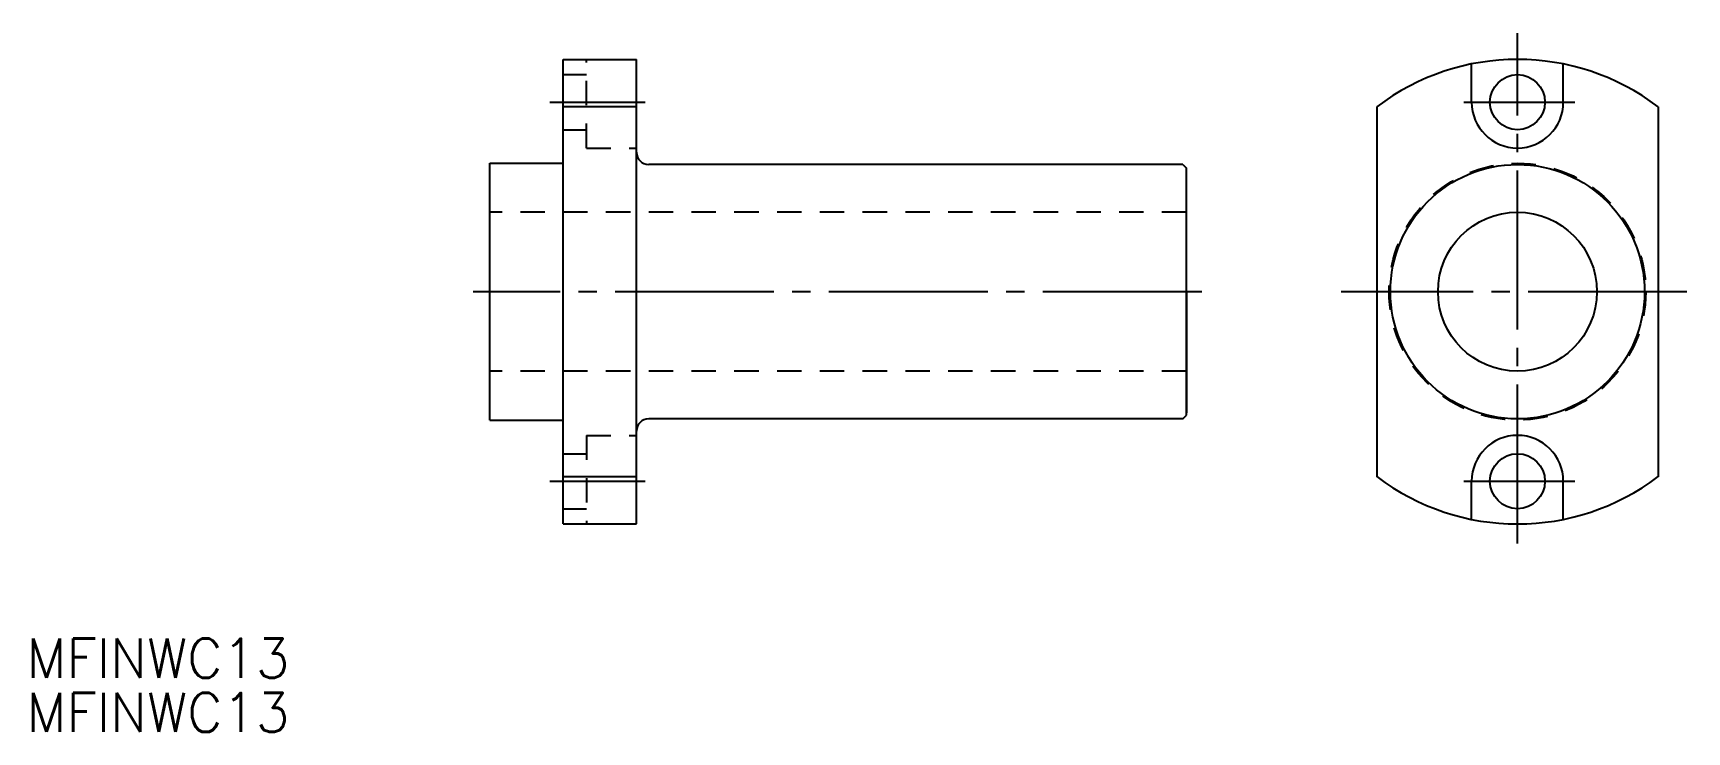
# Model space of a CAD drawing. Extents: x 80 to 215, y 139 to 196.
import ezdxf

# ---------------------------------------------------------------- set-up
doc = ezdxf.new("R2010")
doc.units = 0
doc.linetypes.add('CENTER', pattern=[17.5, 13, -1.5, 1.5, -1.5])
doc.linetypes.add('DASHED', pattern=[3.5, 2, -1.5])
doc.layers.get('0').update_dxf_attribs({"linetype": 'CONTINUOUS'})
doc.layers.add('CENTER', color=1, linetype='CENTER')
doc.styles.get("Standard").update_dxf_attribs({"font": 'txt.shx', "bigfont": '@extfont2.shx'})

msp = doc.modelspace()

# ---------------------------------------------------------------- linework, layer by layer
at = {"color": 7, "linetype": 'CONTINUOUS'}
for p, q in [((123.44, 193.71), (129.44, 193.71)), ((123.44, 155.71), (123.44, 193.71)), ((129.44, 155.71), (129.44, 193.71)), ((197.78, 190.21), (197.78, 193.32)), ((205.28, 190.21), (205.28, 193.32)), ((129.44, 189.83), (123.44, 189.83)), ((129.44, 189.83), (123.44, 189.83)), ((190.03, 189.83), (190.03, 159.58)), ((213.03, 189.83), (213.03, 159.58)), ((117.44, 164.21), (117.44, 185.21)), ((117.44, 185.21), (123.44, 185.21)), ((174.14, 185.11), (130.44, 185.11)), ((174.14, 185.11), (174.44, 184.81)), ((174.44, 164.61), (174.44, 184.81)), ((174.44, 174.71), (174.44, 184.61)), ((174.44, 174.71), (174.44, 164.81)), ((117.44, 164.21), (123.44, 164.21)), ((174.14, 164.31), (130.44, 164.31)), ((174.14, 164.31), (174.44, 164.61)), ((129.44, 159.58), (123.44, 159.58)), ((129.44, 159.58), (123.44, 159.58)), ((197.78, 156.09), (197.78, 159.21)), ((205.28, 156.09), (205.28, 159.21)), ((123.44, 155.71), (129.44, 155.71))]:
    msp.add_line(p, q, dxfattribs=at)
at = {"color": 3, "linetype": 'DASHED'}
for p, q in [((125.34, 186.46), (125.34, 193.71)), ((123.44, 192.46), (125.34, 192.46)), ((123.44, 187.96), (125.34, 187.96)), ((125.34, 186.46), (129.44, 186.46)), ((174.44, 181.21), (117.44, 181.21)), ((174.44, 168.21), (117.44, 168.21)), ((125.34, 162.96), (129.44, 162.96)), ((125.34, 162.96), (125.34, 155.71)), ((123.44, 161.46), (125.34, 161.46)), ((123.44, 156.96), (125.34, 156.96))]:
    msp.add_line(p, q, dxfattribs=at)
at = {"color": 7, "linetype": 'CONTINUOUS'}
for centre, radius in [((201.53, 190.21), 2.25), ((201.53, 174.71), 10.4), ((201.53, 174.71), 6.5), ((201.53, 159.21), 2.25)]:
    msp.add_circle(centre, radius, dxfattribs=at)
at = {"color": 3, "linetype": 'DASHED'}
msp.add_circle((201.53, 174.71), 10.5, dxfattribs=at)
at = {"color": 7, "linetype": 'CONTINUOUS'}
for centre, radius, start, end in [((201.53, 174.71), 19, 52.7522, 127.2478), ((201.53, 190.21), 3.75, 180, 0), ((130.44, 186.11), 1, 180, 270), ((130.44, 163.31), 1, 90, 180), ((201.53, 159.21), 3.75, 0, 180), ((201.53, 174.71), 19, 232.7522, 307.2478)]:
    msp.add_arc(centre, radius, start, end, dxfattribs=at)
at = {"layer": 'CENTER', "color": 1, "linetype": 'CENTER'}
for p, q in [((201.53, 154.12), (201.53, 195.86)), ((122.34, 190.21), (130.16, 190.21)), ((197.13, 190.21), (206.23, 190.21)), ((175.69, 174.71), (116.08, 174.71)), ((215.4, 174.71), (187.11, 174.71)), ((122.34, 159.21), (130.16, 159.21)), ((197.13, 159.21), (206.23, 159.21))]:
    msp.add_line(p, q, dxfattribs=at)

# ---------------------------------------------------------------- texts
at = {"color": 7, "linetype": 'CONTINUOUS'}
for p in [(79.51, 143.14), (79.51, 138.7)]:
    msp.add_text('MFINWC13', height=3.2, dxfattribs=at).set_placement(p)

doc.saveas('drawing.dxf')
